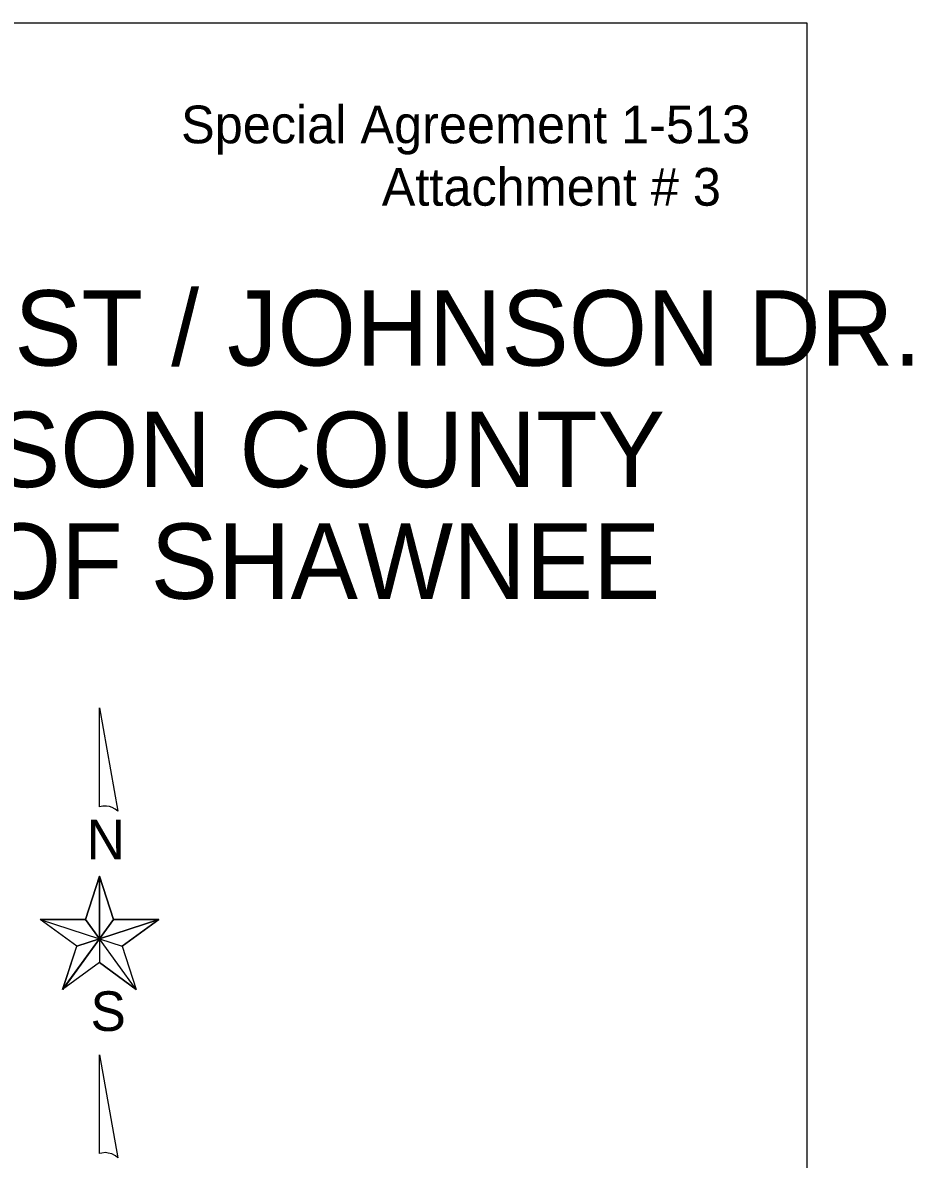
# Model space of a CAD drawing. Extents: x 169.035 to 169.654, y 39.01 to 39.777.
# Drawn here: x 169.4088 to 169.5876, y 39.521 to 39.7494 of the extents above; entities that cross this region are included whole.
import ezdxf

# ---------------------------------------------------------------- set-up
doc = ezdxf.new("R2010")
doc.units = 0
for name, color, linetype in [('PL Inter Blank Sheet', 7, 'Continuous'), ('PL Inter City1 Maintenance Attch', 7, 'Continuous'), ('PL Inter North Arrow', 7, 'Continuous'), ('PL Inter Title Text', 7, 'Continuous')]:
    doc.layers.add(name, color=color, linetype=linetype)

msp = doc.modelspace()

# ---------------------------------------------------------------- linework, layer by layer
at = {"layer": 'PL Inter Blank Sheet'}
msp.add_lwpolyline([(169.064, 39.74943), (169.56637, 39.74943), (169.56637, 39.09097), (169.064, 39.09097)], close=True, dxfattribs=at)
at = {"layer": 'PL Inter North Arrow'}
msp.add_line((169.42138, 39.56921), (169.42418, 39.57791), dxfattribs=at)
for points in [[(169.42418, 39.59185), (169.42418, 39.61175), (169.42788, 39.59095), (169.42734, 39.59137), (169.42675, 39.59173), (169.42621, 39.59191), (169.42561, 39.59197), (169.4249, 39.59197)], [(169.42418, 39.57791), (169.42138, 39.56921), (169.42418, 39.56534)], [(169.42422, 39.5779), (169.42422, 39.56534), (169.42704, 39.56923)], [(169.41227, 39.56921), (169.42418, 39.56534), (169.41966, 39.56385)], [(169.42141, 39.56923), (169.41229, 39.56923), (169.42422, 39.56534)], [(169.43616, 39.56921), (169.42704, 39.56921), (169.42418, 39.56534)], [(169.42422, 39.56534), (169.42878, 39.56386), (169.43615, 39.56923)], [(169.4168, 39.55515), (169.42418, 39.56534), (169.42418, 39.56057)], [(169.41681, 39.55515), (169.41967, 39.56386), (169.42422, 39.56534)], [(169.42418, 39.56534), (169.42877, 39.56385), (169.43157, 39.55515)], [(169.42422, 39.56534), (169.42422, 39.56056), (169.4316, 39.55515)], [(169.42418, 39.5222), (169.42418, 39.54204), (169.42788, 39.52131), (169.4274, 39.52173), (169.42669, 39.52208), (169.42597, 39.52226), (169.42538, 39.52238), (169.42466, 39.52226)]]:
    msp.add_lwpolyline(points, close=True, dxfattribs=at)
for points in [[(169.42138, 39.56921), (169.42418, 39.57791)], [(169.42418, 39.57791), (169.42704, 39.56921)], [(169.41966, 39.56385), (169.41227, 39.56921), (169.42138, 39.56921)], [(169.42704, 39.56921), (169.43616, 39.56921), (169.42877, 39.56385)], [(169.42418, 39.56057), (169.4168, 39.55515), (169.41966, 39.56385)], [(169.42877, 39.56385), (169.43157, 39.55515), (169.42418, 39.56057)]]:
    msp.add_lwpolyline(points, dxfattribs=at)

# ---------------------------------------------------------------- texts
at = {"layer": 'PL Inter City1 Maintenance Attch'}
for s, p in [('Special Agreement 1-513', (169.4406, 39.7252)), ('Attachment # 3', (169.48094, 39.71266))]:
    msp.add_text(s, height=0.00758, dxfattribs=at).set_placement(p)
at = {"layer": 'PL Inter North Arrow'}
for s, p in [('N', (169.42162, 39.5813)), ('S', (169.4224, 39.54681))]:
    msp.add_text(s, height=0.00796, rotation=360, dxfattribs=at).set_placement(p)
at = {"layer": 'PL Inter Title Text'}
for s, p in [('K 7 & 55th ST / JOHNSON DR.', (169.30685, 39.68052)), ('JOHNSON COUNTY', (169.34764, 39.6561)), ('CITY OF SHAWNEE', (169.34895, 39.63365))]:
    msp.add_text(s, height=0.01515, dxfattribs=at).set_placement(p)

doc.saveas('drawing.dxf')
